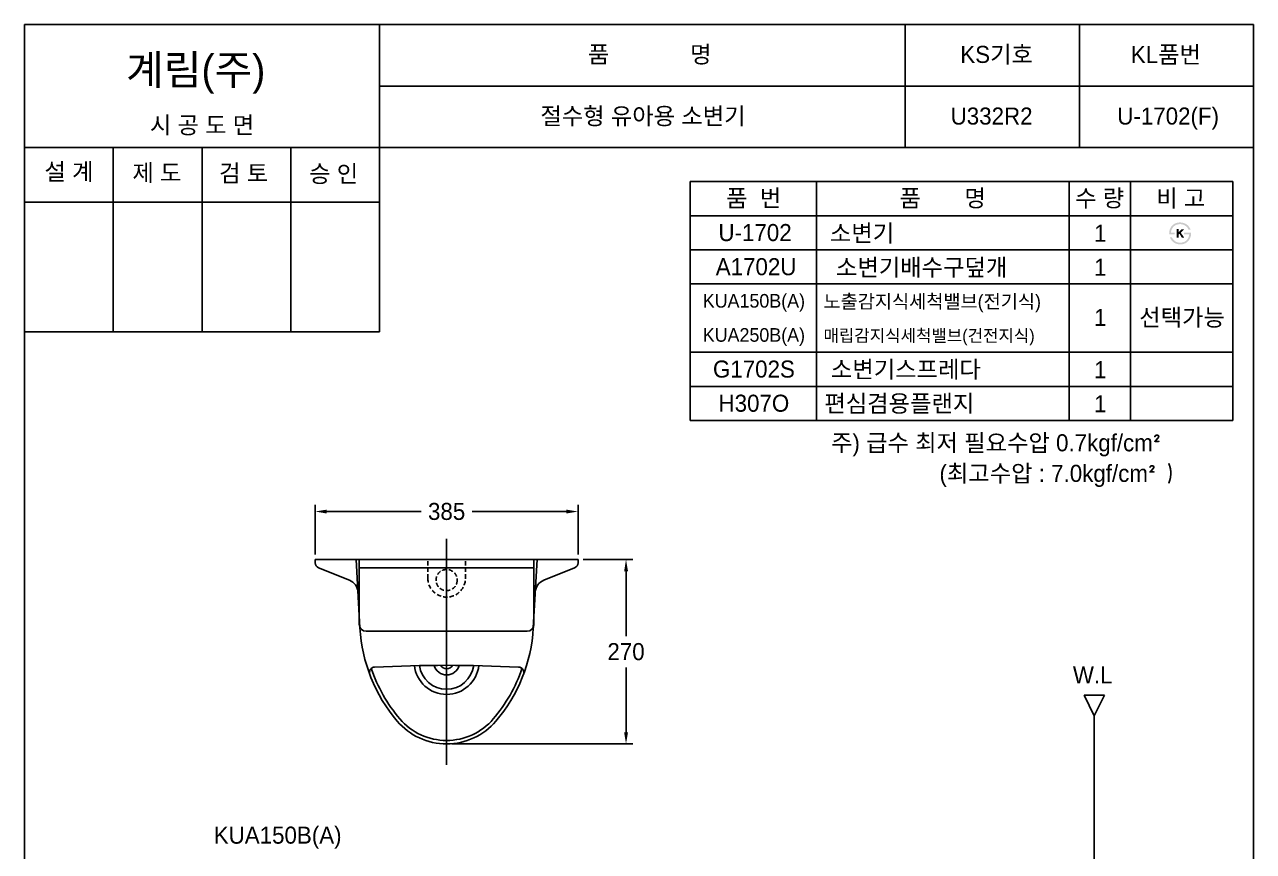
# Model space of a CAD drawing. Header units: millimetres. Extents: x 0 to 1800, y -67 to 2530.
# Drawn here: x 0 to 1800, y 1319 to 2530 of the extents above; entities that cross this region are included whole.
import ezdxf
from ezdxf.enums import TextEntityAlignment as Align
from ezdxf.lldxf.tags import DXFTag

# ---------------------------------------------------------------- set-up
doc = ezdxf.new("R2010")
doc.units = ezdxf.units.MM
doc.linetypes.add('DASHED2', pattern=[9.525, 6.35, -3.175])
for name, color, linetype in [('TEXT', 7, 'Continuous'), ('내부선 및 부속', 4, 'Continuous'), ('도각라인', 255, 'Continuous'), ('외형선', 3, 'Continuous'), ('점선', 6, 'DASHED2'), ('중심선', 1, 'DASHED'), ('치수선', 7, 'Continuous')]:
    doc.layers.add(name, color=color, linetype=linetype)
doc.styles.add('____', font='')
doc.styles.add('타이틀', font='H2GTRM.TTF', dxfattribs={"height": 25})
doc.styles.get('____').set_extended_font_data('굴림')
tags = doc.linetypes.add('DASHDOT', pattern=[70, 31, -13, 13, -13]).pattern_tags.tags
tags[10:11] = [DXFTag(74, 4), DXFTag(75, 0), DXFTag(340, '0'), DXFTag(46, 0.0), DXFTag(50, 0.0), DXFTag(44, 0.0), DXFTag(45, 0.0)]
tags[8:9] = [DXFTag(74, 4), DXFTag(75, 0), DXFTag(340, '0'), DXFTag(46, 0.0), DXFTag(50, 0.0), DXFTag(44, 0.0), DXFTag(45, 0.0)]
tags[6:7] = [DXFTag(74, 4), DXFTag(75, 0), DXFTag(340, '0'), DXFTag(46, 0.0), DXFTag(50, 0.0), DXFTag(44, 0.0), DXFTag(45, 0.0)]
tags[4:5] = [DXFTag(74, 4), DXFTag(75, 0), DXFTag(340, '0'), DXFTag(46, 0.0), DXFTag(50, 0.0), DXFTag(44, 0.0), DXFTag(45, 0.0)]
tags = doc.linetypes.add('DASHED', pattern=[25.72, 12.86, -12.86]).pattern_tags.tags
tags[6:7] = [DXFTag(74, 4), DXFTag(75, 0), DXFTag(340, '0'), DXFTag(46, 0.0), DXFTag(50, 0.0), DXFTag(44, 0.0), DXFTag(45, 0.0)]
tags[4:5] = [DXFTag(74, 4), DXFTag(75, 0), DXFTag(340, '0'), DXFTag(46, 0.0), DXFTag(50, 0.0), DXFTag(44, 0.0), DXFTag(45, 0.0)]
doc.dimstyles.new('MSADIM', dxfattribs={"dimtxt": 33, "dimasz": 17, "dimexe": 10, "dimexo": 7.5, "dimgap": 10, "dimtad": 0, "dimtih": 1, "dimtoh": 1, "dimdec": 0, "dimzin": 1, "dimdsep": 46, "dimtxsty": '____', "dimcen": 11.25, "dimadec": 0, "dimazin": 0, "dimtfac": 1, "dimtdec": 0, "dimtix": 1, "dimtmove": 0, "dimatfit": 3, "dimfxl": 0, "dimtolj": 1, "dimtzin": 1, "dimarcsym": 0})

# ---------------------------------------------------------------- blocks, each defined once
blk = doc.blocks.new('*D5')
at = {"layer": '치수선', "color": 0, "linetype": 'Continuous', "lineweight": -2}
for p, q in [((425.7, 1753.7), (425.7, 1826.6)), ((810.7, 1753.7), (810.7, 1826.6)), ((442.7, 1816.6), (580.9, 1816.6)), ((793.7, 1816.6), (655.5, 1816.6))]:
    blk.add_line(p, q, dxfattribs=at)
at = {"layer": '치수선', "color": 0, "linetype": 'Continuous'}
for points in [[(442.7, 1819.4), (442.7, 1813.7), (425.7, 1816.6)], [(793.7, 1819.4), (793.7, 1813.7), (810.7, 1816.6)]]:
    blk.add_solid(points, dxfattribs=at)
at = {"layer": '치수선', "color": 0, "linetype": 'Continuous', "insert": (618.2, 1816.6), "char_height": 25, "attachment_point": 5, "style": '____'}
blk.add_mtext('\\A1;385', dxfattribs=at)
blk = doc.blocks.new('*D6')
at = {"layer": '치수선', "color": 0, "linetype": 'Continuous', "lineweight": -2}
for p, q in [((818.2, 1746.2), (891, 1746.2)), ((881, 1729.2), (881, 1634)), ((881, 1493.2), (881, 1588.3)), ((625.7, 1476.2), (891, 1476.2))]:
    blk.add_line(p, q, dxfattribs=at)
at = {"layer": '치수선', "color": 0, "linetype": 'Continuous'}
for points in [[(878.2, 1729.2), (883.9, 1729.2), (881, 1746.2)], [(878.2, 1493.2), (883.9, 1493.2), (881, 1476.2)]]:
    blk.add_solid(points, dxfattribs=at)
at = {"layer": '치수선', "color": 0, "linetype": 'Continuous', "insert": (881, 1611.2), "char_height": 25, "attachment_point": 5, "style": '____'}
blk.add_mtext('\\A1;270', dxfattribs=at)

msp = doc.modelspace()

# ---------------------------------------------------------------- hatches: boundary and pattern name
at = {"layer": 'TEXT'}
for points in [[(1676.6, 2222.8), (1676.6, 2223.2), (1676.6, 2223.6), (1676.5, 2224), (1676.6, 2224.4), (1676.6, 2224.8), (1676.6, 2225.2), (1676.6, 2225.6), (1676.7, 2226), (1676.7, 2226.4), (1676.8, 2226.8), (1676.8, 2227.2), (1676.9, 2227.6), (1677, 2228), (1677.1, 2228.4), (1677.2, 2228.8), (1677.3, 2229.1), (1677.4, 2229.5), (1677.5, 2229.9), (1677.7, 2230.3), (1677.8, 2230.6), (1678, 2231), (1678.1, 2231.4), (1678.3, 2231.7), (1678.5, 2232.1), (1678.7, 2232.4), (1678.9, 2232.7), (1679.1, 2233.1), (1679.3, 2233.4), (1679.5, 2233.7), (1679.7, 2234), (1680, 2234.3), (1680.5, 2234.9), (1680.8, 2235.2), (1681, 2235.5), (1681.3, 2235.8), (1681.6, 2236.1), (1681.9, 2236.4), (1682.2, 2236.6), (1682.5, 2236.9), (1682.8, 2237.1), (1683.2, 2237.4), (1683.5, 2237.6), (1683.8, 2237.8), (1684.2, 2238), (1684.5, 2238.2), (1684.9, 2238.4), (1685.2, 2238.6), (1685.7, 2238.7), (1686.1, 2238.9), (1686.5, 2239.1), (1686.9, 2239.2), (1687.3, 2239.4), (1687.8, 2239.5), (1688.2, 2239.6), (1688.6, 2239.7), (1689.1, 2239.8), (1689.5, 2239.9), (1690, 2239.9), (1690.5, 2240), (1691, 2240), (1691.4, 2240.1), (1691.9, 2240.1), (1692.4, 2240.1), (1693.2, 2240.1), (1693.6, 2240.1), (1693.9, 2240), (1694.3, 2240), (1694.7, 2240), (1695, 2239.9), (1695.4, 2239.9), (1695.7, 2239.8), (1696.1, 2239.7), (1696.4, 2239.7), (1696.8, 2239.6), (1697.1, 2239.5), (1697.4, 2239.4), (1697.8, 2239.3), (1698.1, 2239.2), (1698.4, 2239.1), (1698.7, 2239), (1699, 2238.9), (1699.4, 2238.7), (1699.7, 2238.6), (1700, 2238.5), (1700.3, 2238.3), (1700.6, 2238.2), (1700.8, 2238), (1701.1, 2237.8), (1701.4, 2237.7), (1701.7, 2237.5), (1702, 2237.3), (1702.2, 2237.1), (1702.5, 2236.9), (1702.8, 2236.7), (1703.2, 2236.4), (1703.6, 2236), (1704, 2235.6), (1704.4, 2235.2), (1704.8, 2234.8), (1705.1, 2234.4), (1705.5, 2234), (1705.8, 2233.6), (1706.1, 2233.1), (1706.4, 2232.6), (1706.7, 2232.2), (1707, 2231.7), (1707.3, 2231.1), (1707.5, 2230.6), (1707.8, 2230.1), (1708, 2229.5), (1708, 2229.5), (1704.9, 2229.5), (1704.9, 2229.5), (1704.8, 2229.7), (1704.8, 2229.9), (1704.7, 2230.1), (1704.6, 2230.2), (1704.6, 2230.4), (1704.5, 2230.6), (1704.4, 2230.7), (1704.3, 2230.9), (1704.2, 2231.1), (1704.1, 2231.2), (1704, 2231.4), (1703.9, 2231.6), (1703.8, 2231.7), (1703.7, 2231.9), (1703.6, 2232.1), (1703.5, 2232.2), (1703.3, 2232.4), (1703.2, 2232.6), (1702.9, 2232.9), (1702.7, 2233.2), (1702.4, 2233.5), (1702.1, 2233.8), (1701.7, 2234.1), (1701.4, 2234.4), (1701, 2234.7), (1700.8, 2234.9), (1700.6, 2235.1), (1700.3, 2235.2), (1700.1, 2235.4), (1699.9, 2235.5), (1699.6, 2235.7), (1699.4, 2235.8), (1699.1, 2236), (1698.9, 2236.1), (1698.6, 2236.2), (1698.4, 2236.4), (1698.1, 2236.5), (1697.9, 2236.6), (1697.6, 2236.7), (1697.4, 2236.8), (1697.1, 2236.9), (1696.8, 2237), (1696.6, 2237), (1696.3, 2237.1), (1696.1, 2237.2), (1695.8, 2237.3), (1695.5, 2237.3), (1695.2, 2237.4), (1695, 2237.4), (1694.7, 2237.5), (1694.4, 2237.5), (1694.1, 2237.5), (1693.8, 2237.6), (1693.6, 2237.6), (1693.3, 2237.6), (1693, 2237.6), (1692.7, 2237.6), (1692.3, 2237.6), (1692, 2237.6), (1691.7, 2237.6), (1691.3, 2237.5), (1691, 2237.5), (1690.7, 2237.5), (1690.3, 2237.4), (1690, 2237.4), (1689.7, 2237.3), (1689.4, 2237.3), (1689.1, 2237.2), (1688.8, 2237.1), (1688.5, 2237), (1688.2, 2237), (1687.9, 2236.9), (1687.6, 2236.8), (1687.3, 2236.7), (1687, 2236.5), (1686.7, 2236.4), (1686.5, 2236.3), (1686.2, 2236.2), (1685.9, 2236), (1685.6, 2235.9), (1685.4, 2235.7), (1685.1, 2235.6), (1684.9, 2235.4), (1684.6, 2235.2), (1684.4, 2235), (1684.1, 2234.9), (1683.9, 2234.7), (1683.7, 2234.5), (1683.4, 2234.3), (1683.2, 2234), (1683, 2233.8), (1682.7, 2233.6), (1682.5, 2233.4), (1682.3, 2233.1), (1682.1, 2232.9), (1681.9, 2232.6), (1681.7, 2232.4), (1681.6, 2232.1), (1681.4, 2231.9), (1681.2, 2231.6), (1681.1, 2231.4), (1680.9, 2231.1), (1680.8, 2230.8), (1680.6, 2230.5), (1680.5, 2230.3), (1680.4, 2230), (1680.3, 2229.7), (1680.2, 2229.4), (1680, 2229.1), (1680, 2228.8), (1679.9, 2228.5), (1679.8, 2228.2), (1679.7, 2227.8), (1679.6, 2227.5), (1679.6, 2227.2), (1679.5, 2226.9), (1679.5, 2226.5), (1679.4, 2226.2), (1679.4, 2225.8), (1679.4, 2225.5), (1679.3, 2225.1), (1679.3, 2225.1), (1684.5, 2225.1), (1684.5, 2225.1), (1684.5, 2225.1), (1684.5, 2222.8), (1684.5, 2222.8), (1684.5, 2222.8), (1676.6, 2222.8)], [(1708.7, 2225.1), (1708.8, 2224.7), (1708.7, 2224.3), (1708.7, 2223.8), (1708.7, 2223.4), (1708.7, 2223), (1708.6, 2222.5), (1708.6, 2222.1), (1708.5, 2221.7), (1708.5, 2221.3), (1708.4, 2220.9), (1708.3, 2220.4), (1708.2, 2220), (1708.1, 2219.6), (1708, 2219.2), (1707.8, 2218.8), (1707.7, 2218.4), (1707.6, 2218), (1707.4, 2217.6), (1707.3, 2217.3), (1707.1, 2216.9), (1706.9, 2216.5), (1706.7, 2216.2), (1706.6, 2215.8), (1706.4, 2215.5), (1706.2, 2215.1), (1705.9, 2214.8), (1705.7, 2214.5), (1705.5, 2214.2), (1705.3, 2213.8), (1705, 2213.5), (1704.8, 2213.2), (1704.5, 2212.9), (1704.2, 2212.6), (1704, 2212.4), (1703.7, 2212.1), (1703.4, 2211.8), (1703.1, 2211.6), (1702.8, 2211.3), (1702.5, 2211.1), (1702.2, 2210.8), (1701.9, 2210.6), (1701.6, 2210.4), (1701.2, 2210.2), (1700.9, 2210), (1700.6, 2209.8), (1700.2, 2209.6), (1699.9, 2209.4), (1699.5, 2209.3), (1699.2, 2209.1), (1698.8, 2209), (1698.4, 2208.8), (1698, 2208.7), (1697.7, 2208.6), (1697.3, 2208.5), (1696.9, 2208.4), (1696.5, 2208.3), (1696.1, 2208.2), (1695.7, 2208.1), (1695.3, 2208.1), (1694.9, 2208), (1694.5, 2208), (1694.1, 2208), (1693.7, 2207.9), (1693.3, 2207.9), (1692.6, 2207.9), (1692, 2208), (1691.3, 2208), (1690.7, 2208.1), (1690.1, 2208.2), (1689.8, 2208.2), (1689.5, 2208.3), (1689.2, 2208.3), (1688.9, 2208.4), (1688.6, 2208.5), (1688.3, 2208.6), (1688, 2208.6), (1687.7, 2208.7), (1687.4, 2208.8), (1687.1, 2208.9), (1686.8, 2209), (1686.6, 2209.1), (1686.3, 2209.2), (1686, 2209.4), (1685.7, 2209.5), (1685.5, 2209.6), (1685.2, 2209.7), (1684.9, 2209.9), (1684.7, 2210), (1684.4, 2210.2), (1684.1, 2210.3), (1683.6, 2210.7), (1683.4, 2210.8), (1683.1, 2211), (1682.8, 2211.2), (1682.6, 2211.4), (1682.4, 2211.6), (1682.1, 2211.8), (1681.9, 2212), (1681.6, 2212.2), (1681.4, 2212.5), (1681.2, 2212.7), (1681, 2212.9), (1680.8, 2213.1), (1680.5, 2213.4), (1680.3, 2213.6), (1680.1, 2213.9), (1679.9, 2214.1), (1679.7, 2214.4), (1679.6, 2214.6), (1679.4, 2214.9), (1679.2, 2215.2), (1679, 2215.5), (1678.8, 2215.7), (1678.7, 2216), (1678.5, 2216.3), (1678.3, 2216.6), (1678.2, 2216.9), (1678, 2217.2), (1677.8, 2217.8), (1677.5, 2218.5), (1677.5, 2218.5), (1680.4, 2218.5), (1680.4, 2218.5), (1680.7, 2218.1), (1680.9, 2217.6), (1681.1, 2217.2), (1681.4, 2216.9), (1681.6, 2216.5), (1681.9, 2216.1), (1682.1, 2215.8), (1682.4, 2215.4), (1682.7, 2215.1), (1682.9, 2214.8), (1683.2, 2214.5), (1683.5, 2214.2), (1683.8, 2213.9), (1684.1, 2213.6), (1684.4, 2213.3), (1684.7, 2213.1), (1684.9, 2212.9), (1685.2, 2212.7), (1685.4, 2212.6), (1685.6, 2212.4), (1685.9, 2212.3), (1686.1, 2212.1), (1686.3, 2212), (1686.6, 2211.9), (1686.8, 2211.7), (1687.1, 2211.6), (1687.3, 2211.5), (1687.6, 2211.4), (1687.9, 2211.3), (1688.1, 2211.2), (1688.4, 2211.1), (1688.7, 2211), (1688.9, 2211), (1689.2, 2210.9), (1689.5, 2210.8), (1689.8, 2210.8), (1690, 2210.7), (1690.3, 2210.7), (1690.6, 2210.6), (1690.9, 2210.6), (1691.2, 2210.6), (1691.5, 2210.5), (1691.8, 2210.5), (1692.1, 2210.5), (1692.4, 2210.5), (1692.7, 2210.5), (1693, 2210.5), (1693.9, 2210.5), (1694.1, 2210.6), (1694.4, 2210.6), (1694.7, 2210.6), (1694.9, 2210.6), (1695.2, 2210.7), (1695.5, 2210.7), (1695.7, 2210.8), (1696, 2210.8), (1696.3, 2210.9), (1696.5, 2210.9), (1696.8, 2211), (1697, 2211.1), (1697.3, 2211.2), (1697.5, 2211.2), (1697.8, 2211.3), (1698, 2211.4), (1698.3, 2211.5), (1698.5, 2211.6), (1698.8, 2211.8), (1699, 2211.9), (1699.2, 2212), (1699.5, 2212.1), (1699.7, 2212.3), (1699.9, 2212.4), (1700.2, 2212.6), (1700.4, 2212.7), (1700.6, 2212.9), (1700.9, 2213), (1701.1, 2213.2), (1701.3, 2213.4), (1701.6, 2213.6), (1701.8, 2213.8), (1702, 2214), (1702.3, 2214.3), (1702.5, 2214.5), (1702.7, 2214.8), (1702.9, 2215), (1703.2, 2215.3), (1703.3, 2215.5), (1703.5, 2215.8), (1703.7, 2216), (1703.9, 2216.3), (1704.1, 2216.6), (1704.2, 2216.9), (1704.4, 2217.2), (1704.5, 2217.4), (1704.7, 2217.7), (1704.8, 2218), (1704.9, 2218.3), (1705.1, 2218.7), (1705.2, 2219), (1705.3, 2219.3), (1705.4, 2219.6), (1705.5, 2220), (1705.6, 2220.3), (1705.6, 2220.6), (1705.7, 2221), (1705.8, 2221.3), (1705.8, 2221.7), (1705.9, 2222.1), (1705.9, 2222.4), (1705.9, 2222.8), (1705.9, 2222.8), (1698.5, 2222.8), (1698.5, 2222.8), (1698.5, 2222.8), (1698.5, 2225.1), (1698.5, 2225.1), (1698.5, 2225.1), (1708.7, 2225.1)], [(1690.3, 2225.8), (1695.1, 2230.2), (1699, 2230.2), (1693.6, 2225.2), (1698.7, 2217.7), (1695.3, 2217.7), (1691.7, 2223.4), (1690.3, 2222.2), (1690.3, 2217.7), (1687.4, 2217.7), (1687.4, 2230.3), (1690.3, 2230.3)]]:
    msp.add_hatch(color=256, dxfattribs=at).paths.add_polyline_path(points, flags=0)

# ---------------------------------------------------------------- linework, layer by layer
at = {"layer": '내부선 및 부속', "linetype": 'Continuous'}
for p, q in [((490.2, 1651.2), (490.2, 1746.2)), ((746.1, 1651.2), (746.1, 1746.2)), ((746.1, 1734.2), (490.2, 1734.2)), ((736.1, 1641.2), (500.2, 1641.2))]:
    msp.add_line(p, q, dxfattribs=at)
for centre, radius, start, end in [((500.2, 1651.2), 10, 180, 270), ((736.1, 1651.2), 10, 270, 0), ((618.2, 1596.2), 47.5, 186.3698, 353.6302), ((618.2, 1596.2), 40, 187.3823, 352.6177), ((618.2, 1596.2), 19, 194.9908, 345.0092), ((618.2, 1596.2), 10, 209.161, 330.839)]:
    msp.add_arc(centre, radius, start, end, dxfattribs=at)
at = {"layer": '도각라인', "color": 7}
for p, q in [((0, 0), (0, 2530)), ((0, 2530), (1800, 2530)), ((520, 2080), (520, 2530)), ((1290, 2350), (1290, 2530)), ((1545, 2350), (1545, 2530)), ((1800, 2530), (1800, 0)), ((520, 2440), (1800, 2440)), ((0, 2350), (1800, 2350)), ((130, 2080), (130, 2350)), ((260, 2080), (260, 2350)), ((390, 2080), (390, 2350)), ((975, 2300), (1770, 2300)), ((975, 1950), (975, 2300)), ((1160, 1950), (1160, 2300)), ((1530, 1950), (1530, 2300)), ((1620, 1950), (1620, 2300)), ((1770, 1950), (1770, 2300)), ((0, 2270), (520, 2270)), ((975, 2250), (1770, 2250)), ((975, 2200), (1770, 2200)), ((975, 2150), (1770, 2150)), ((0, 2080), (520, 2080)), ((975, 2050), (1770, 2050)), ((975, 2000), (1770, 2000)), ((975, 1950), (1770, 1950))]:
    msp.add_line(p, q, dxfattribs=at)
at = {"layer": '외형선', "linetype": 'Continuous'}
for p, q in [((810.7, 1746.2), (425.7, 1746.2)), ((425.7, 1741.6), (425.7, 1746.2)), ((485.7, 1746.2), (491.2, 1646)), ((750.7, 1746.2), (745.1, 1646)), ((810.7, 1741.6), (810.7, 1746.2)), ((430.7, 1734.2), (475.8, 1715.9)), ((805.7, 1734.2), (760.5, 1715.9)), ((1581.9, 1547.5), (1551.9, 1547.5)), ((1551.9, 1547.5), (1566.9, 1517.5)), ((1566.9, 1517.5), (1581.9, 1547.5)), ((1566.9, 1517.5), (1566.9, 249.3))]:
    msp.add_line(p, q, dxfattribs=at)
at = {"layer": '외형선', "linetype": 'Continuous', "flags": 128}
for points in [[(810.7, 1741.6, -0.305834), (805.7, 1734.2)], [(475.8, 1715.9, -0.290725), (488.3, 1698.5)], [(745.1, 1646, -0.164134), (690.4, 1509.5)], [(728.6, 1586.6, -0.09525), (686.6, 1512.8)], [(723.7, 1588.7, -0.507998), (730.8, 1577.9)], [(686.6, 1512.8, -0.219571), (618.2, 1481.2)], [(690.4, 1509.5, -0.219571), (618.2, 1476.2)]]:
    msp.add_lwpolyline(points, format="xyb", dxfattribs=at)
at = {"layer": '외형선', "linetype": 'Continuous'}
for centre, radius, start, end in [((433.7, 1741.6), 8, 180, 248.0216), ((768, 1697.4), 20, 111.9784, 176.8202), ((720.9, 1658.8), 230, 183.1798, 220.4642), ((513.1, 1580.7), 8, 92.8795, 200.6014), ((720.9, 1658.8), 225, 198.7001, 220.4642), ((618.2, -508.7), 2100, 87.1205, 92.8795), ((618.2, 1571.2), 90, 220.4642, 270), ((618.2, 1571.2), 95, 220.4642, 270)]:
    msp.add_arc(centre, radius, start, end, dxfattribs=at)
at = {"layer": '점선'}
for p, q in [((590.7, 1718.7), (590.7, 1746.2)), ((645.7, 1718.7), (645.7, 1746.2))]:
    msp.add_line(p, q, dxfattribs=at)
msp.add_circle((618.2, 1716.2), 15.5, dxfattribs=at)
msp.add_arc((618.2, 1718.7), 27.5, 180, 360, dxfattribs=at)
at = {"layer": '중심선', "linetype": 'DASHDOT'}
msp.add_line((618.2, 1445.7), (618.2, 1776.4), dxfattribs=at)

# ---------------------------------------------------------------- texts
at = {"layer": 'TEXT', "style": '타이틀'}
for s, height, p in [('품             명', 25, (915.7, 2486.4)), ('KS기호', 25, (1423.8, 2486.3)), ('KL품번', 25, (1671.8, 2486.1)), ('시 공 도 면', 25, (259.9, 2382.7)), ('절수형 유아용 소변기', 25, (905.8, 2396)), ('U332R2', 25, (1416.5, 2396)), ('U-1702(F)', 25, (1675.1, 2396)), ('설 계', 25, (65, 2314.6)), ('제 도', 25, (193.8, 2312.9)), ('검 토', 25, (320.8, 2312.3)), ('승 인', 25, (452.7, 2311.4)), ('품  번', 25, (1067.9, 2275.7)), ('품       명', 25, (1344.8, 2275.7)), ('수 량', 25, (1574.8, 2275.7)), ('비 고', 25, (1693.6, 2275.7)), ('U-1702', 25, (1070, 2225.3)), ('소변기', 25, (1226.7, 2224.4)), ('1', 25, (1575.7, 2224.4)), ('A1702U', 25, (1071.5, 2175.3)), ('소변기배수구덮개', 25, (1314, 2174.4)), ('1', 25, (1575.7, 2174.4)), ('KUA150B(A)', 20, (1068.3, 2125.3)), ('1', 25, (1575.7, 2100.9)), ('선택가능', 25, (1695.5, 2100.9)), ('KUA250B(A)', 20, (1068.3, 2075.3)), ('G1702S', 25, (1068.3, 2025.3)), ('소변기스프레다', 25, (1290.9, 2025)), ('1', 25, (1575.7, 2024.4)), ('H307O', 25, (1068.3, 1975.3)), ('1', 25, (1575.7, 1974.4))]:
    msp.add_text(s, height=height, dxfattribs=at).set_placement(p, align=Align.MIDDLE_CENTER)
msp.add_text('계림(주)', height=44, dxfattribs=at).set_placement((148.7, 2441.8))
for s, height, p in [('노출감지식세척밸브(전기식)', 20, (1170.2, 2124.4)), ('매립감지식세척밸브(건전지식)', 18, (1170.2, 2074.4)), ('편심겸용플랜지', 25, (1171.5, 1974.9))]:
    msp.add_text(s, height=height, dxfattribs=at).set_placement(p, align=Align.MIDDLE_LEFT)
msp.add_text('W.L', height=25, dxfattribs=at).set_placement((1564.6, 1577.3), align=Align.MIDDLE)
at = {"layer": 'TEXT', "char_height": 25, "attachment_point": 1, "line_spacing_factor": 0.963855, "style": '타이틀'}
for s, insert, width in [('\\A1;주) 급수 최저 필요수압 0.7kgf/cm{\\fISOCPEUR|b0|i0|c0|p34;² }', (1181.3, 1929.8), 571.731), ('\\A1;(최고수압 : 7.0kgf/cm{\\fISOCPEUR|b0|i0|c0|p34;² )}', (1340.1, 1885), 571.731), ('\\A1;KUA150B(A)', (277.1, 1355), 380.447)]:
    msp.add_mtext(s, dxfattribs=dict(at, insert=insert, width=width))

# ---------------------------------------------------------------- dimensions: what is measured, and where the dimension line sits
at = {"layer": '치수선', "linetype": 'Continuous'}
dim = msp.add_linear_dim(base=(810.7, 1816.6), p1=(425.7, 1746.2), p2=(810.7, 1746.2), dimstyle='MSADIM', override={"dimtxt": 25}, dxfattribs=at)
dim.commit()
dim.dimension.update_dxf_attribs({"geometry": '*D5', "text_midpoint": (618.2, 1816.6), "dimtype": 160})
dim = msp.add_linear_dim(base=(881, 1476.2), p1=(810.7, 1746.2), p2=(618.2, 1476.2), angle=90, dimstyle='MSADIM', override={"dimtxt": 25}, dxfattribs=at)
dim.commit()
dim.dimension.update_dxf_attribs({"geometry": '*D6', "text_midpoint": (881, 1611.2), "dimtype": 160})

doc.saveas('drawing.dxf')
